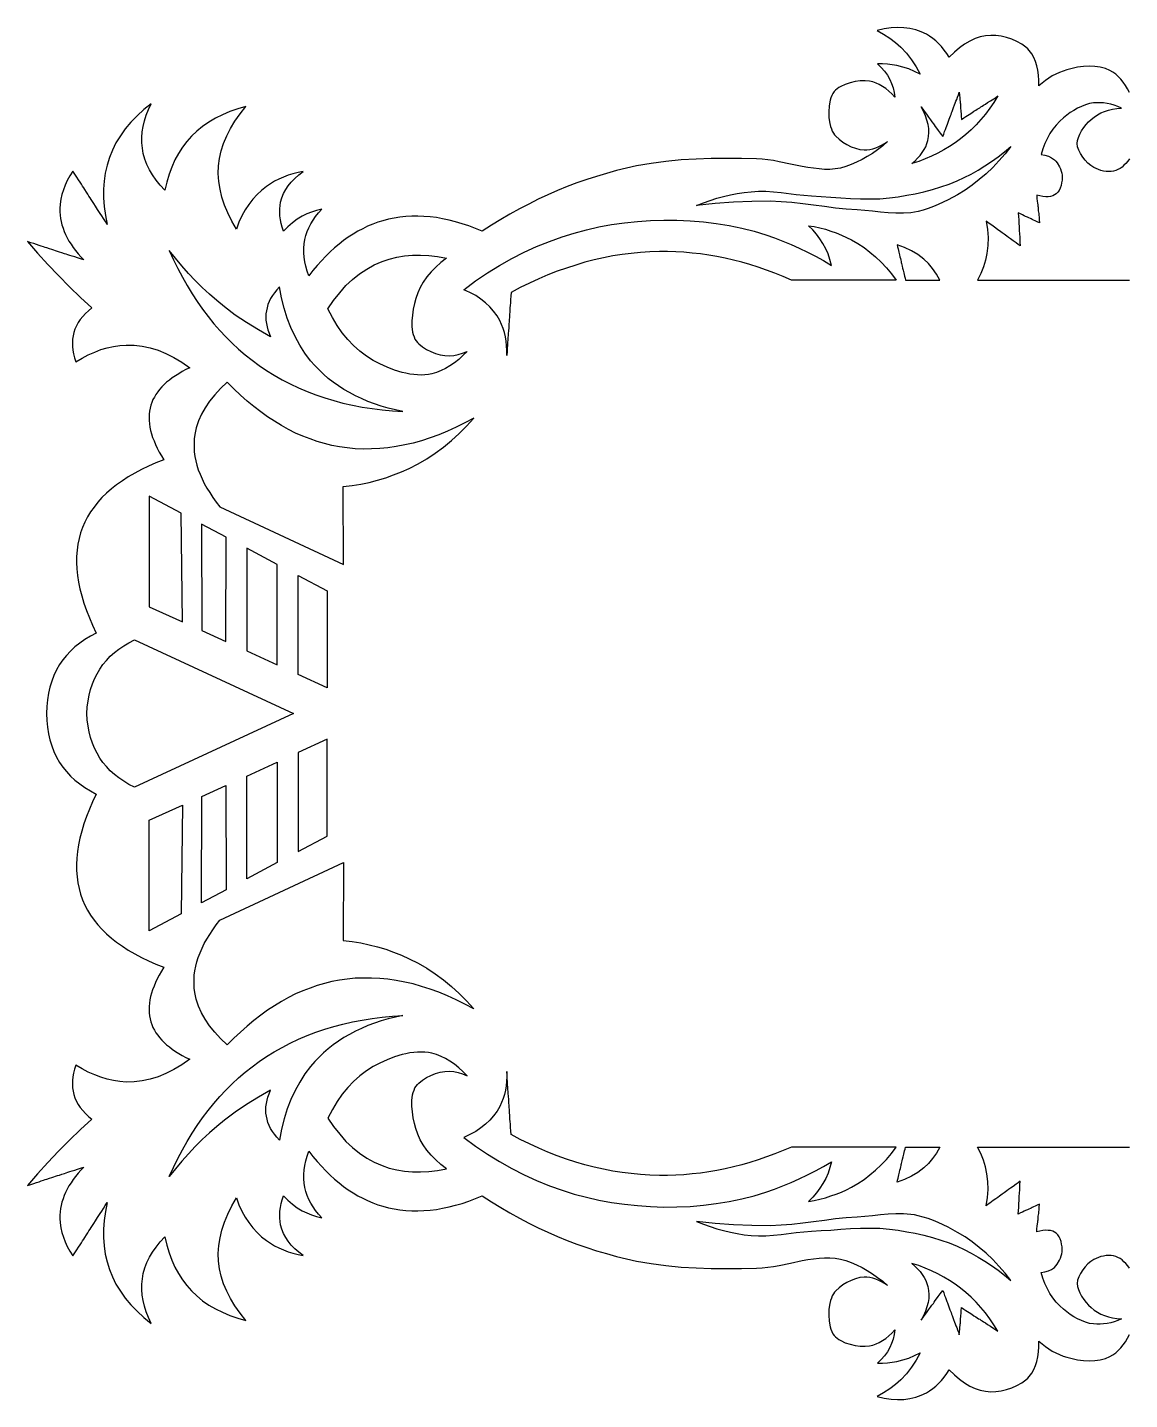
# Model space of a CAD drawing. Header units: millimetres. Extents: x 189 to 581, y 67 to 416.
# Drawn here: x 303.4 to 388.2, y 310.7 to 416.4 of the extents above; entities that cross this region are included whole.
import ezdxf

# ---------------------------------------------------------------- set-up
doc = ezdxf.new("R2010")
doc.units = ezdxf.units.MM
doc.layers.get('0').update_dxf_attribs({"linetype": 'CONTINUOUS', "true_color": 0xffffff})

msp = doc.modelspace()

# ---------------------------------------------------------------- linework, layer by layer
at = {"linetype": 'CONTINUOUS', "true_color": 0xffffff}
for points in [[(388.22, 411.38), (388.06, 411.66), (387.9, 411.92), (387.73, 412.17), (387.54, 412.39), (387.35, 412.59), (387.15, 412.77), (386.93, 412.93), (386.71, 413.06), (386.36, 413.22), (385.96, 413.33), (385.54, 413.38), (385.1, 413.39), (384.66, 413.37), (384.22, 413.31), (383.79, 413.22), (383.39, 413.12), (383.1, 413.02), (382.82, 412.91), (382.54, 412.78), (382.27, 412.64), (382, 412.47), (381.74, 412.29), (381.48, 412.09), (381.22, 411.88), (381.23, 412.3), (381.21, 412.7), (381.16, 413.08), (381.08, 413.43), (380.98, 413.76), (380.85, 414.06), (380.69, 414.34), (380.5, 414.6), (380.38, 414.73), (380.24, 414.86), (379.92, 415.09), (379.55, 415.29), (379.15, 415.47), (378.74, 415.6), (378.32, 415.7), (377.92, 415.76), (377.54, 415.77), (377.13, 415.74), (376.72, 415.65), (376.32, 415.52), (375.92, 415.33), (375.52, 415.1), (375.12, 414.81), (374.73, 414.47), (374.33, 414.08), (374.14, 414.37), (373.95, 414.64), (373.74, 414.9), (373.52, 415.13), (373.3, 415.34), (373.06, 415.53), (372.82, 415.7), (372.57, 415.86), (372.17, 416.05), (371.75, 416.2), (371.3, 416.31), (370.84, 416.36), (370.36, 416.38), (369.85, 416.35), (369.33, 416.27), (368.78, 416.15), (369.28, 415.87), (369.75, 415.56), (370.2, 415.22), (370.61, 414.85), (371.04, 414.39), (371.43, 413.89), (371.79, 413.35), (372.1, 412.77), (371.67, 412.99), (371.22, 413.18), (370.77, 413.33), (370.31, 413.45), (369.94, 413.51), (369.57, 413.55), (369.2, 413.57), (368.81, 413.57), (369.1, 413.3), (369.35, 413.01), (369.57, 412.7), (369.76, 412.38), (369.9, 412.06), (370.01, 411.73), (370.09, 411.38), (370.14, 411.02), (369.91, 411.26), (369.68, 411.48), (369.44, 411.67), (369.2, 411.84), (368.95, 411.98), (368.71, 412.09), (368.45, 412.18), (368.2, 412.24), (367.86, 412.28), (367.48, 412.27), (367.09, 412.21), (366.7, 412.12), (366.33, 411.99), (365.99, 411.84), (365.83, 411.75), (365.7, 411.65), (365.58, 411.55), (365.47, 411.44), (365.38, 411.3), (365.29, 411.14), (365.22, 410.97), (365.16, 410.77), (365.08, 410.34), (365.05, 409.88), (365.07, 409.41), (365.14, 408.97), (365.19, 408.76), (365.26, 408.57), (365.33, 408.39), (365.42, 408.24), (365.51, 408.12), (365.61, 408), (365.85, 407.77), (366.13, 407.55), (366.45, 407.36), (366.78, 407.19), (367.12, 407.07), (367.45, 406.98), (367.77, 406.95), (367.99, 406.96), (368.22, 406.99), (368.44, 407.04), (368.67, 407.11), (368.9, 407.2), (369.13, 407.31), (369.36, 407.45), (369.59, 407.6), (369.21, 407.27), (368.82, 406.96), (368.43, 406.68), (368.02, 406.43), (367.62, 406.2), (367.2, 405.99), (366.79, 405.82), (366.36, 405.66), (365.97, 405.55), (365.56, 405.48), (365.15, 405.45), (364.73, 405.45), (364.31, 405.48), (363.87, 405.53), (363.44, 405.6), (363, 405.68), (362.12, 405.86), (361.24, 406.04), (360.79, 406.12), (360.36, 406.19), (359.92, 406.24), (359.49, 406.26), (358.33, 406.28), (357.17, 406.29), (356, 406.28), (354.84, 406.24), (353.68, 406.17), (352.52, 406.06), (351.38, 405.91), (350.26, 405.71), (349.48, 405.54), (348.71, 405.35), (347.94, 405.14), (347.18, 404.91), (346.42, 404.67), (345.66, 404.4), (344.91, 404.12), (344.17, 403.81), (343.43, 403.49), (342.69, 403.15), (341.96, 402.78), (341.24, 402.4), (340.51, 402), (339.8, 401.58), (339.08, 401.14), (338.37, 400.68), (337.85, 400.9), (337.33, 401.09), (336.82, 401.26), (336.32, 401.41), (335.82, 401.54), (335.32, 401.64), (334.84, 401.73), (334.36, 401.79), (333.88, 401.83), (333.41, 401.85), (332.95, 401.84), (332.49, 401.82), (332.04, 401.77), (331.59, 401.7), (331.15, 401.61), (330.72, 401.49), (330.33, 401.37), (329.94, 401.22), (329.55, 401.06), (329.17, 400.88), (328.8, 400.68), (328.43, 400.46), (328.06, 400.22), (327.7, 399.97), (327.35, 399.69), (327, 399.4), (326.66, 399.09), (326.32, 398.76), (325.99, 398.41), (325.66, 398.04), (325.34, 397.65), (325.02, 397.24), (324.89, 397.61), (324.79, 397.98), (324.71, 398.33), (324.66, 398.69), (324.63, 399.03), (324.64, 399.38), (324.67, 399.71), (324.72, 400.05), (324.8, 400.35), (324.9, 400.66), (325.03, 400.95), (325.18, 401.25), (325.35, 401.53), (325.54, 401.82), (325.76, 402.1), (326.01, 402.37), (325.61, 402.28), (325.23, 402.16), (324.86, 402.01), (324.51, 401.84), (324.12, 401.6), (323.75, 401.33), (323.4, 401.03), (323.07, 400.69), (322.97, 400.99), (322.89, 401.28), (322.83, 401.57), (322.79, 401.86), (322.78, 402.13), (322.78, 402.41), (322.81, 402.67), (322.85, 402.93), (322.95, 403.26), (323.07, 403.58), (323.24, 403.89), (323.44, 404.19), (323.67, 404.47), (323.94, 404.75), (324.25, 405.02), (324.59, 405.28), (324.19, 405.2), (323.8, 405.1), (323.42, 404.99), (323.06, 404.85), (322.71, 404.7), (322.38, 404.53), (322.06, 404.34), (321.76, 404.13), (321.38, 403.83), (321.03, 403.5), (320.7, 403.14), (320.4, 402.74), (320.12, 402.32), (319.87, 401.86), (319.64, 401.37), (319.44, 400.85), (319.08, 401.47), (318.77, 402.09), (318.52, 402.7), (318.32, 403.31), (318.18, 403.92), (318.09, 404.52), (318.05, 405.12), (318.07, 405.71), (318.15, 406.29), (318.28, 406.88), (318.46, 407.45), (318.7, 408.03), (318.99, 408.6), (319.33, 409.16), (319.73, 409.72), (320.18, 410.28), (319.54, 410.1), (318.94, 409.9), (318.37, 409.66), (317.83, 409.39), (317.32, 409.09), (316.84, 408.76), (316.4, 408.4), (315.99, 408.01), (315.62, 407.59), (315.29, 407.15), (314.98, 406.67), (314.71, 406.17), (314.47, 405.63), (314.26, 405.07), (314.08, 404.47), (313.93, 403.85), (313.57, 404.23), (313.26, 404.62), (312.98, 405.02), (312.75, 405.42), (312.55, 405.83), (312.39, 406.24), (312.27, 406.66), (312.2, 407.08), (312.16, 407.49), (312.16, 407.91), (312.19, 408.33), (312.26, 408.75), (312.36, 409.18), (312.5, 409.62), (312.68, 410.06), (312.89, 410.5), (312.31, 410.05), (311.79, 409.57), (311.31, 409.08), (310.88, 408.57), (310.51, 408.04), (310.17, 407.49), (309.89, 406.93), (309.66, 406.35), (309.48, 405.76), (309.34, 405.16), (309.25, 404.54), (309.21, 403.91), (309.21, 403.26), (309.26, 402.59), (309.36, 401.9), (309.5, 401.2), (309.35, 401.44), (309.2, 401.66), (309.07, 401.87), (308.95, 402.05), (308.85, 402.21), (308.75, 402.36), (308.67, 402.49), (308.59, 402.61), (308.46, 402.81), (308.35, 402.98), (308.26, 403.12), (308.18, 403.25), (308.09, 403.38), (308, 403.53), (307.89, 403.69), (307.76, 403.9), (307.69, 404.02), (307.6, 404.15), (307.51, 404.3), (307.4, 404.46), (307.28, 404.64), (307.15, 404.84), (307.01, 405.07), (306.85, 405.31), (306.62, 404.95), (306.42, 404.58), (306.25, 404.22), (306.12, 403.86), (306, 403.5), (305.92, 403.14), (305.87, 402.78), (305.85, 402.43), (305.85, 402.17), (305.87, 401.92), (305.9, 401.67), (305.95, 401.42), (306.01, 401.17), (306.09, 400.92), (306.18, 400.67), (306.29, 400.42), (306.41, 400.17), (306.55, 399.93), (306.71, 399.68), (306.87, 399.44), (307.06, 399.19), (307.25, 398.95), (307.47, 398.71), (307.7, 398.47), (307.44, 398.55), (307.2, 398.63), (306.99, 398.7), (306.8, 398.76), (306.62, 398.82), (306.47, 398.87), (306.33, 398.91), (306.2, 398.95), (305.99, 399.03), (305.81, 399.08), (305.66, 399.13), (305.52, 399.18), (305.39, 399.22), (305.24, 399.27), (305.06, 399.33), (304.85, 399.4), (304.72, 399.44), (304.58, 399.49), (304.42, 399.54), (304.25, 399.59), (304.06, 399.66), (303.85, 399.73), (303.61, 399.8), (303.35, 399.89), (304.13, 399), (304.93, 398.12), (305.75, 397.26), (306.58, 396.41), (307.44, 395.58), (308.31, 394.77), (308.05, 394.56), (307.82, 394.35), (307.61, 394.12), (307.42, 393.89), (307.26, 393.65), (307.13, 393.4), (307.01, 393.15), (306.93, 392.89), (306.86, 392.63), (306.83, 392.36), (306.81, 392.09), (306.82, 391.81), (306.85, 391.52), (306.9, 391.23), (306.97, 390.93), (307.07, 390.62), (307.56, 390.91), (308.04, 391.16), (308.53, 391.38), (309.01, 391.56), (309.5, 391.7), (309.98, 391.81), (310.47, 391.88), (310.95, 391.91), (311.57, 391.9), (312.18, 391.83), (312.79, 391.7), (313.41, 391.51), (314.02, 391.27), (314.63, 390.96), (315.24, 390.59), (315.85, 390.17), (315.55, 390.02), (315.27, 389.87), (315, 389.71), (314.74, 389.55), (314.5, 389.39), (314.28, 389.22), (314.07, 389.05), (313.87, 388.87), (313.69, 388.69), (313.53, 388.5), (313.38, 388.31), (313.25, 388.11), (313.13, 387.91), (313.02, 387.71), (312.93, 387.5), (312.86, 387.29), (312.8, 387.06), (312.76, 386.83), (312.73, 386.59), (312.72, 386.35), (312.72, 386.11), (312.74, 385.85), (312.78, 385.6), (312.84, 385.34), (312.91, 385.07), (312.99, 384.8), (313.1, 384.53), (313.22, 384.25), (313.35, 383.96), (313.5, 383.67), (313.67, 383.38), (313.86, 383.08), (313.25, 382.84), (312.68, 382.58), (312.13, 382.32), (311.61, 382.04), (311.12, 381.76), (310.66, 381.46), (310.22, 381.15), (309.82, 380.83), (309.44, 380.5), (309.09, 380.16), (308.77, 379.81), (308.48, 379.44), (308.22, 379.07), (307.98, 378.68), (307.78, 378.28), (307.6, 377.87), (307.45, 377.45), (307.33, 377.01), (307.23, 376.57), (307.17, 376.11), (307.13, 375.64), (307.13, 375.16), (307.15, 374.67), (307.2, 374.17), (307.28, 373.65), (307.39, 373.13), (307.53, 372.59), (307.7, 372.04), (307.89, 371.48), (308.12, 370.91), (308.37, 370.33), (308.65, 369.73), (308.2, 369.49), (307.77, 369.23), (307.38, 368.95), (307.01, 368.66), (306.67, 368.34), (306.36, 368.01), (306.08, 367.66), (305.83, 367.3), (305.59, 366.89), (305.39, 366.47), (305.22, 366.03), (305.08, 365.57), (304.97, 365.09), (304.89, 364.59), (304.85, 364.07), (304.83, 363.53), (304.85, 363), (304.89, 362.48), (304.97, 361.98), (305.08, 361.5), (305.22, 361.04), (305.39, 360.6), (305.59, 360.17), (305.83, 359.77), (306.08, 359.4), (306.36, 359.06), (306.67, 358.72), (307.01, 358.41), (307.38, 358.11), (307.77, 357.84), (308.2, 357.58), (308.65, 357.33), (308.37, 356.74), (308.12, 356.16), (307.89, 355.59), (307.7, 355.03), (307.53, 354.48), (307.39, 353.94), (307.28, 353.42), (307.2, 352.9), (307.15, 352.4), (307.13, 351.91), (307.13, 351.43), (307.17, 350.96), (307.23, 350.5), (307.33, 350.05), (307.45, 349.62), (307.6, 349.19), (307.78, 348.78), (307.98, 348.39), (308.22, 348), (308.48, 347.62), (308.77, 347.26), (309.09, 346.91), (309.44, 346.57), (309.82, 346.23), (310.22, 345.91), (310.66, 345.61), (311.12, 345.31), (311.61, 345.02), (312.13, 344.75), (312.68, 344.48), (313.25, 344.23), (313.86, 343.99), (313.67, 343.69), (313.5, 343.39), (313.35, 343.1), (313.22, 342.82), (313.1, 342.54), (312.99, 342.26), (312.91, 341.99), (312.84, 341.73), (312.78, 341.47), (312.74, 341.21), (312.72, 340.96), (312.72, 340.72), (312.73, 340.47), (312.76, 340.24), (312.8, 340.01), (312.86, 339.78), (312.93, 339.57), (313.02, 339.36), (313.13, 339.15), (313.25, 338.95), (313.38, 338.76), (313.53, 338.57), (313.69, 338.38), (313.87, 338.2), (314.07, 338.02), (314.28, 337.85), (314.5, 337.68), (314.74, 337.51), (315, 337.35), (315.27, 337.2), (315.55, 337.05), (315.85, 336.9), (315.24, 336.47), (314.63, 336.11), (314.02, 335.8), (313.41, 335.55), (312.79, 335.36), (312.18, 335.23), (311.57, 335.16), (310.95, 335.15), (310.47, 335.19), (309.98, 335.26), (309.5, 335.37), (309.01, 335.51), (308.53, 335.69), (308.04, 335.9), (307.56, 336.16), (307.07, 336.45), (306.97, 336.14), (306.9, 335.84), (306.85, 335.55), (306.82, 335.26), (306.81, 334.98), (306.83, 334.71), (306.86, 334.44), (306.93, 334.18), (307.01, 333.92), (307.13, 333.66), (307.26, 333.42), (307.42, 333.18), (307.61, 332.95), (307.82, 332.72), (308.05, 332.5), (308.31, 332.29), (307.44, 331.48), (306.58, 330.66), (305.75, 329.81), (304.93, 328.95), (304.13, 328.07), (303.35, 327.18), (303.61, 327.26), (303.85, 327.34), (304.06, 327.41), (304.25, 327.47), (304.42, 327.53), (304.58, 327.58), (304.72, 327.63), (304.85, 327.67), (305.06, 327.74), (305.24, 327.8), (305.39, 327.84), (305.52, 327.89), (305.66, 327.94), (305.81, 327.98), (305.99, 328.04), (306.2, 328.11), (306.33, 328.15), (306.47, 328.2), (306.62, 328.25), (306.8, 328.31), (306.99, 328.37), (307.2, 328.44), (307.44, 328.52), (307.7, 328.6), (307.47, 328.36), (307.25, 328.12), (307.06, 327.87), (306.87, 327.63), (306.71, 327.38), (306.55, 327.14), (306.41, 326.89), (306.29, 326.65), (306.18, 326.4), (306.09, 326.15), (306.01, 325.9), (305.95, 325.65), (305.9, 325.4), (305.87, 325.15), (305.85, 324.89), (305.85, 324.64), (305.87, 324.29), (305.92, 323.93), (306, 323.57), (306.12, 323.21), (306.25, 322.85), (306.42, 322.49), (306.62, 322.12), (306.85, 321.76), (307.01, 322), (307.15, 322.22), (307.28, 322.43), (307.4, 322.61), (307.51, 322.77), (307.6, 322.92), (307.69, 323.05), (307.76, 323.17), (307.89, 323.37), (308, 323.54), (308.09, 323.68), (308.18, 323.81), (308.26, 323.94), (308.35, 324.09), (308.46, 324.25), (308.59, 324.46), (308.67, 324.58), (308.75, 324.71), (308.85, 324.86), (308.95, 325.02), (309.07, 325.2), (309.2, 325.4), (309.34, 325.63), (309.5, 325.87), (309.36, 325.17), (309.26, 324.48), (309.21, 323.81), (309.21, 323.16), (309.25, 322.52), (309.34, 321.9), (309.48, 321.3), (309.66, 320.72), (309.89, 320.14), (310.17, 319.57), (310.51, 319.03), (310.88, 318.5), (311.31, 317.99), (311.79, 317.5), (312.31, 317.02), (312.89, 316.56), (312.68, 317.01), (312.5, 317.45), (312.36, 317.89), (312.26, 318.32), (312.19, 318.74), (312.16, 319.16), (312.16, 319.58), (312.2, 319.99), (312.27, 320.41), (312.39, 320.83), (312.55, 321.24), (312.75, 321.65), (312.98, 322.05), (313.26, 322.44), (313.57, 322.83), (313.93, 323.22), (314.08, 322.59), (314.26, 322), (314.47, 321.43), (314.71, 320.9), (314.98, 320.39), (315.29, 319.92), (315.62, 319.48), (315.99, 319.06), (316.4, 318.67), (316.84, 318.3), (317.32, 317.97), (317.83, 317.67), (318.37, 317.41), (318.94, 317.17), (319.54, 316.96), (320.18, 316.79), (319.73, 317.35), (319.33, 317.91), (318.99, 318.47), (318.7, 319.04), (318.46, 319.61), (318.28, 320.19), (318.15, 320.77), (318.07, 321.36), (318.05, 321.95), (318.09, 322.55), (318.18, 323.15), (318.32, 323.75), (318.52, 324.36), (318.77, 324.98), (319.08, 325.6), (319.44, 326.22), (319.64, 325.7), (319.87, 325.21), (320.12, 324.75), (320.4, 324.33), (320.7, 323.93), (321.03, 323.57), (321.38, 323.23), (321.76, 322.93), (322.06, 322.73), (322.38, 322.54), (322.71, 322.37), (323.06, 322.21), (323.42, 322.08), (323.8, 321.96), (324.19, 321.87), (324.59, 321.79), (324.25, 322.05), (323.94, 322.31), (323.67, 322.59), (323.44, 322.88), (323.24, 323.18), (323.07, 323.49), (322.95, 323.81), (322.85, 324.14), (322.81, 324.4), (322.78, 324.66), (322.78, 324.93), (322.79, 325.21), (322.83, 325.49), (322.89, 325.78), (322.97, 326.08), (323.07, 326.38), (323.4, 326.04), (323.75, 325.73), (324.12, 325.46), (324.51, 325.23), (324.86, 325.06), (325.23, 324.91), (325.61, 324.79), (326.01, 324.7), (325.76, 324.97), (325.54, 325.25), (325.35, 325.53), (325.18, 325.82), (325.03, 326.11), (324.9, 326.41), (324.8, 326.71), (324.72, 327.02), (324.67, 327.35), (324.64, 327.69), (324.63, 328.03), (324.66, 328.38), (324.71, 328.73), (324.79, 329.09), (324.89, 329.45), (325.02, 329.82), (325.34, 329.42), (325.66, 329.03), (325.99, 328.66), (326.32, 328.31), (326.66, 327.98), (327, 327.67), (327.35, 327.38), (327.7, 327.1), (328.06, 326.84), (328.43, 326.61), (328.8, 326.39), (329.17, 326.19), (329.55, 326.01), (329.94, 325.85), (330.33, 325.7), (330.72, 325.58), (331.15, 325.46), (331.59, 325.37), (332.04, 325.3), (332.49, 325.25), (332.95, 325.23), (333.41, 325.22), (333.88, 325.24), (334.36, 325.28), (334.84, 325.34), (335.32, 325.42), (335.82, 325.53), (336.32, 325.66), (336.82, 325.8), (337.33, 325.98), (337.85, 326.17), (338.37, 326.38), (339.08, 325.92), (339.8, 325.49), (340.51, 325.06), (341.24, 324.66), (341.96, 324.28), (342.69, 323.92), (343.43, 323.58), (344.17, 323.25), (344.91, 322.95), (345.66, 322.66), (346.42, 322.4), (347.18, 322.15), (347.94, 321.93), (348.71, 321.72), (349.48, 321.53), (350.26, 321.36), (351.38, 321.16), (352.52, 321.01), (353.68, 320.9), (354.84, 320.83), (356, 320.79), (357.17, 320.78), (358.33, 320.78), (359.49, 320.81), (359.92, 320.83), (360.36, 320.88), (360.79, 320.94), (361.24, 321.02), (362.12, 321.2), (363, 321.39), (363.44, 321.47), (363.87, 321.54), (364.31, 321.59), (364.73, 321.61), (365.15, 321.61), (365.56, 321.58), (365.97, 321.51), (366.36, 321.41), (366.79, 321.25), (367.2, 321.07), (367.62, 320.87), (368.02, 320.64), (368.43, 320.38), (368.82, 320.1), (369.21, 319.8), (369.59, 319.47), (369.36, 319.62), (369.13, 319.75), (368.9, 319.87), (368.67, 319.96), (368.44, 320.03), (368.22, 320.08), (367.99, 320.11), (367.77, 320.11), (367.45, 320.08), (367.12, 320), (366.78, 319.87), (366.45, 319.71), (366.13, 319.52), (365.85, 319.3), (365.61, 319.07), (365.51, 318.95), (365.42, 318.83), (365.33, 318.68), (365.26, 318.5), (365.19, 318.31), (365.14, 318.1), (365.07, 317.66), (365.05, 317.19), (365.08, 316.73), (365.16, 316.3), (365.22, 316.1), (365.29, 315.92), (365.38, 315.76), (365.47, 315.63), (365.58, 315.52), (365.7, 315.42), (365.83, 315.32), (365.99, 315.23), (366.33, 315.07), (366.7, 314.95), (367.09, 314.85), (367.48, 314.8), (367.86, 314.79), (368.2, 314.82), (368.45, 314.89), (368.71, 314.97), (368.95, 315.09), (369.2, 315.23), (369.44, 315.39), (369.68, 315.59), (369.91, 315.8), (370.14, 316.05), (370.14, 316.05), (370.14, 316.05)], [(372.16, 410.27), (372.35, 410), (372.51, 409.79), (372.64, 409.62), (372.74, 409.47), (372.82, 409.36), (372.89, 409.27), (373, 409.12), (373.11, 408.96), (373.18, 408.87), (373.26, 408.76), (373.36, 408.62), (373.49, 408.44), (373.64, 408.23), (373.83, 407.97), (373.91, 408.17), (373.98, 408.36), (374.04, 408.52), (374.1, 408.68), (374.15, 408.81), (374.2, 408.94), (374.27, 409.15), (374.34, 409.31), (374.39, 409.45), (374.43, 409.57), (374.47, 409.68), (374.51, 409.79), (374.56, 409.91), (374.61, 410.05), (374.67, 410.22), (374.75, 410.43), (374.8, 410.55), (374.85, 410.69), (374.91, 410.84), (374.97, 411.01), (375.04, 411.19), (375.11, 411.4), (375.13, 411.16), (375.15, 410.96), (375.16, 410.8), (375.17, 410.68), (375.18, 410.57), (375.19, 410.49), (375.2, 410.35), (375.21, 410.21), (375.21, 410.12), (375.22, 410.02), (375.23, 409.89), (375.25, 409.74), (375.26, 409.54), (375.28, 409.3), (375.45, 409.41), (375.6, 409.51), (375.86, 409.67), (376.07, 409.81), (376.24, 409.92), (376.38, 410.01), (376.49, 410.08), (376.59, 410.14), (376.68, 410.2), (376.77, 410.26), (376.87, 410.32), (376.98, 410.39), (377.12, 410.48), (377.29, 410.59), (377.5, 410.73), (377.76, 410.89), (377.91, 410.99), (378.08, 411.1), (377.78, 410.61), (377.46, 410.15), (377.13, 409.7), (376.77, 409.28), (376.41, 408.88), (376.02, 408.5), (375.62, 408.14), (375.21, 407.8), (374.79, 407.49), (374.36, 407.21), (373.91, 406.94), (373.45, 406.69), (372.98, 406.46), (372.49, 406.25), (371.98, 406.06), (371.46, 405.89), (371.69, 406.09), (371.9, 406.31), (372.09, 406.52), (372.26, 406.74), (372.4, 406.97), (372.52, 407.19), (372.61, 407.43), (372.68, 407.67), (372.74, 407.97), (372.76, 408.28), (372.75, 408.59), (372.7, 408.91), (372.62, 409.24), (372.5, 409.57), (372.35, 409.92), (372.16, 410.27), (372.16, 410.27), (372.16, 410.27)], [(387.6, 410.17), (387.32, 410.29), (387.04, 410.39), (386.77, 410.46), (386.49, 410.52), (386.22, 410.56), (385.96, 410.58), (385.69, 410.58), (385.43, 410.56), (385.13, 410.51), (384.82, 410.42), (384.51, 410.3), (384.21, 410.16), (383.92, 409.99), (383.64, 409.82), (383.38, 409.63), (383.13, 409.43), (382.84, 409.16), (382.57, 408.86), (382.32, 408.55), (382.09, 408.2), (381.89, 407.84), (381.7, 407.45), (381.54, 407.03), (381.4, 406.59), (381.7, 406.54), (381.97, 406.46), (382.21, 406.34), (382.43, 406.19), (382.54, 406.08), (382.65, 405.95), (382.83, 405.65), (382.9, 405.48), (382.96, 405.32), (383, 405.15), (383.03, 404.99), (383.03, 404.81), (383.02, 404.61), (382.99, 404.41), (382.94, 404.2), (382.88, 404.01), (382.79, 403.83), (382.69, 403.68), (382.58, 403.57), (382.45, 403.48), (382.3, 403.41), (382.14, 403.37), (381.96, 403.34), (381.76, 403.34), (381.55, 403.36), (381.32, 403.4), (381.07, 403.46), (381.09, 403.21), (381.11, 403.01), (381.13, 402.85), (381.15, 402.72), (381.16, 402.62), (381.17, 402.53), (381.18, 402.39), (381.19, 402.25), (381.2, 402.16), (381.22, 402.05), (381.23, 401.92), (381.25, 401.76), (381.27, 401.56), (381.29, 401.32), (381.1, 401.41), (380.95, 401.48), (380.83, 401.54), (380.73, 401.59), (380.64, 401.63), (380.58, 401.66), (380.47, 401.71), (380.36, 401.76), (380.29, 401.79), (380.21, 401.83), (380.11, 401.88), (379.98, 401.94), (379.83, 402.01), (379.64, 402.1), (379.66, 401.81), (379.68, 401.57), (379.69, 401.38), (379.7, 401.23), (379.71, 401.1), (379.71, 401), (379.72, 400.83), (379.73, 400.66), (379.74, 400.56), (379.75, 400.43), (379.76, 400.28), (379.77, 400.09), (379.78, 399.85), (379.8, 399.56), (379.64, 399.67), (379.5, 399.78), (379.26, 399.95), (379.06, 400.1), (378.9, 400.21), (378.77, 400.31), (378.66, 400.38), (378.57, 400.45), (378.49, 400.51), (378.4, 400.57), (378.31, 400.63), (378.21, 400.71), (378.08, 400.8), (377.92, 400.92), (377.72, 401.06), (377.47, 401.24), (377.33, 401.34), (377.17, 401.45), (377.28, 400.82), (377.33, 400.2), (377.31, 399.59), (377.24, 398.98), (377.13, 398.46), (376.97, 397.94), (376.76, 397.43), (376.51, 396.92), (388.22, 396.92)], [(388.22, 406.26), (388.08, 406.07), (387.94, 405.9), (387.79, 405.76), (387.64, 405.63), (387.49, 405.52), (387.32, 405.43), (387.16, 405.36), (386.99, 405.31), (386.81, 405.28), (386.62, 405.28), (386.42, 405.29), (386.21, 405.32), (386.01, 405.37), (385.82, 405.43), (385.64, 405.51), (385.47, 405.59), (385.24, 405.74), (385.01, 405.93), (384.8, 406.15), (384.61, 406.4), (384.44, 406.66), (384.31, 406.92), (384.22, 407.18), (384.19, 407.43), (384.21, 407.66), (384.28, 407.91), (384.39, 408.17), (384.53, 408.42), (384.7, 408.67), (384.88, 408.9), (385.07, 409.11), (385.26, 409.3), (385.49, 409.48), (385.74, 409.65), (386, 409.79), (386.29, 409.91), (386.59, 410.01), (386.91, 410.08), (387.24, 410.14), (387.6, 410.17), (387.6, 410.17), (387.6, 410.17)], [(379.08, 407.21), (378.63, 406.64), (378.16, 406.1), (377.68, 405.59), (377.17, 405.11), (376.65, 404.66), (376.11, 404.24), (375.55, 403.85), (374.96, 403.49), (374.24, 403.1), (373.49, 402.74), (373.11, 402.58), (372.72, 402.44), (372.33, 402.31), (371.94, 402.21), (371.66, 402.15), (371.38, 402.11), (370.8, 402.07), (370.21, 402.07), (369.62, 402.1), (369.03, 402.16), (368.43, 402.22), (367.83, 402.28), (367.24, 402.32), (366.4, 402.38), (365.57, 402.47), (364.73, 402.58), (363.89, 402.69), (363.05, 402.79), (362.22, 402.89), (361.38, 402.95), (360.54, 402.99), (359.13, 402.98), (357.71, 402.93), (356.3, 402.82), (354.88, 402.67), (355.4, 402.87), (355.92, 403.06), (356.44, 403.22), (356.96, 403.37), (357.49, 403.49), (358.01, 403.59), (358.54, 403.67), (359.07, 403.73), (359.65, 403.77), (360.22, 403.76), (360.8, 403.72), (361.39, 403.66), (362.55, 403.52), (363.14, 403.46), (363.72, 403.41), (364.47, 403.37), (365.22, 403.31), (365.98, 403.26), (366.73, 403.21), (367.49, 403.18), (368.24, 403.17), (368.99, 403.19), (369.73, 403.25), (370.39, 403.34), (371.06, 403.45), (371.72, 403.57), (372.39, 403.72), (373.04, 403.89), (373.69, 404.09), (374.32, 404.31), (374.94, 404.56), (375.49, 404.82), (376.03, 405.09), (376.56, 405.39), (377.08, 405.71), (377.59, 406.05), (378.1, 406.42), (378.59, 406.8), (379.08, 407.21), (379.08, 407.21), (379.08, 407.21)], [(340.26, 391.12), (340.26, 391.5), (340.25, 391.86), (340.21, 392.21), (340.16, 392.56), (340.08, 392.88), (339.98, 393.2), (339.86, 393.51), (339.72, 393.8), (339.51, 394.17), (339.25, 394.52), (338.96, 394.85), (338.63, 395.16), (338.27, 395.45), (337.87, 395.72), (337.43, 395.96), (336.95, 396.18), (337.86, 396.85), (338.78, 397.47), (339.71, 398.05), (340.65, 398.58), (341.6, 399.06), (342.56, 399.51), (343.54, 399.9), (344.52, 400.26), (345.44, 400.54), (346.39, 400.79), (347.35, 401.01), (348.33, 401.19), (349.32, 401.33), (350.33, 401.44), (351.34, 401.51), (352.36, 401.54), (353.37, 401.54), (354.39, 401.49), (355.4, 401.41), (356.39, 401.29), (357.38, 401.13), (358.35, 400.93), (359.3, 400.68), (360.22, 400.4), (360.87, 400.18), (361.51, 399.93), (362.15, 399.67), (362.78, 399.38), (363.41, 399.08), (364.03, 398.76), (364.65, 398.42), (365.26, 398.05), (365.14, 398.5), (365, 398.93), (364.82, 399.33), (364.61, 399.73), (364.38, 400.1), (364.11, 400.45), (363.82, 400.79), (363.49, 401.11), (363.94, 401.04), (364.38, 400.94), (364.8, 400.83), (365.22, 400.7), (365.63, 400.55), (366.03, 400.39), (366.42, 400.21), (366.8, 400.02), (367.29, 399.73), (367.77, 399.42), (368.22, 399.08), (368.66, 398.71), (369.08, 398.3), (369.49, 397.87), (369.88, 397.41), (370.25, 396.92), (362.18, 396.92), (361.54, 397.2), (360.9, 397.45), (360.26, 397.69), (359.62, 397.91), (358.99, 398.11), (358.35, 398.29), (357.71, 398.45), (357.08, 398.6), (356.44, 398.73), (355.81, 398.84), (355.17, 398.93), (354.54, 399), (353.9, 399.06), (353.27, 399.09), (352.64, 399.11), (352.01, 399.11), (351.29, 399.09), (350.57, 399.05), (349.85, 398.98), (349.14, 398.89), (348.42, 398.78), (347.71, 398.64), (346.99, 398.48), (346.28, 398.29), (345.57, 398.08), (344.85, 397.85), (344.14, 397.6), (343.43, 397.32), (342.72, 397.02), (342.01, 396.69), (341.3, 396.34), (340.6, 395.97), (340.58, 395.68), (340.56, 395.42), (340.54, 395.18), (340.53, 394.97), (340.51, 394.77), (340.5, 394.6), (340.49, 394.44), (340.48, 394.3), (340.46, 394.06), (340.45, 393.87), (340.44, 393.7), (340.43, 393.55), (340.42, 393.39), (340.41, 393.22), (340.39, 393.03), (340.37, 392.79), (340.36, 392.65), (340.35, 392.49), (340.34, 392.32), (340.33, 392.12), (340.31, 391.91), (340.3, 391.67), (340.28, 391.41), (340.26, 391.12), (340.26, 391.12), (340.26, 391.12)], [(370.32, 399.63), (370.36, 399.47), (370.39, 399.32), (370.45, 399.07), (370.5, 398.86), (370.54, 398.7), (370.57, 398.57), (370.6, 398.46), (370.62, 398.36), (370.64, 398.28), (370.66, 398.19), (370.68, 398.1), (370.71, 397.99), (370.74, 397.85), (370.78, 397.69), (370.83, 397.48), (370.89, 397.23), (370.93, 397.08), (370.96, 396.92), (373.61, 396.92), (373.35, 397.38), (373.05, 397.81), (372.73, 398.19), (372.37, 398.54), (371.92, 398.89), (371.43, 399.18), (370.89, 399.43), (370.32, 399.63), (370.32, 399.63), (370.32, 399.63)], [(322.76, 396.39), (322.56, 396.17), (322.38, 395.95), (322.22, 395.73), (322.08, 395.5), (321.97, 395.26), (321.87, 395.03), (321.8, 394.79), (321.75, 394.54), (321.72, 394.31), (321.71, 394.07), (321.72, 393.82), (321.75, 393.58), (321.8, 393.33), (321.87, 393.08), (321.96, 392.82), (322.07, 392.56), (321.14, 393.08), (320.23, 393.64), (319.36, 394.23), (318.52, 394.87), (317.93, 395.34), (317.36, 395.84), (316.81, 396.35), (316.27, 396.88), (315.75, 397.43), (315.24, 398.01), (314.75, 398.6), (314.27, 399.2), (314.6, 398.49), (314.94, 397.8), (315.29, 397.14), (315.66, 396.49), (316.04, 395.86), (316.43, 395.26), (316.84, 394.67), (317.27, 394.11), (317.71, 393.56), (318.16, 393.04), (318.63, 392.54), (319.12, 392.06), (319.61, 391.6), (320.13, 391.16), (320.65, 390.74), (321.2, 390.34), (321.77, 389.95), (322.36, 389.59), (322.97, 389.24), (323.59, 388.92), (324.23, 388.62), (324.88, 388.34), (325.55, 388.09), (326.24, 387.85), (326.94, 387.64), (327.65, 387.45), (328.38, 387.29), (329.13, 387.14), (329.89, 387.02), (330.67, 386.92), (331.46, 386.84), (332.27, 386.79), (331.7, 386.92), (331.14, 387.06), (330.6, 387.22), (330.07, 387.39), (329.57, 387.58), (329.08, 387.79), (328.61, 388.01), (328.16, 388.25), (327.72, 388.5), (327.3, 388.77), (326.9, 389.05), (326.52, 389.35), (326.15, 389.67), (325.81, 390), (325.48, 390.35), (325.16, 390.71), (324.72, 391.29), (324.32, 391.91), (323.96, 392.57), (323.64, 393.26), (323.36, 393.99), (323.12, 394.75), (322.92, 395.55), (322.76, 396.39), (322.76, 396.39), (322.76, 396.39)], [(337.2, 391.43), (336.88, 391.11), (336.56, 390.81), (336.23, 390.55), (335.89, 390.32), (335.55, 390.12), (335.21, 389.95), (334.86, 389.81), (334.5, 389.7), (334.24, 389.65), (333.96, 389.62), (333.68, 389.6), (333.39, 389.61), (333.1, 389.64), (332.8, 389.68), (332.5, 389.74), (332.2, 389.81), (331.61, 389.99), (331.04, 390.21), (330.49, 390.46), (329.98, 390.73), (329.45, 391.06), (328.94, 391.44), (328.47, 391.87), (328.02, 392.34), (327.59, 392.86), (327.2, 393.43), (326.83, 394.04), (326.49, 394.7), (326.93, 395.35), (327.4, 395.95), (327.88, 396.49), (328.39, 396.97), (328.93, 397.4), (329.48, 397.77), (330.06, 398.09), (330.66, 398.36), (331.21, 398.54), (331.79, 398.69), (332.38, 398.79), (333, 398.84), (333.63, 398.85), (334.27, 398.82), (334.94, 398.74), (335.62, 398.61), (335.18, 398.27), (334.79, 397.92), (334.43, 397.55), (334.11, 397.17), (333.83, 396.77), (333.6, 396.36), (333.41, 395.94), (333.25, 395.5), (333.15, 395.11), (333.06, 394.68), (332.99, 394.23), (332.96, 393.78), (332.96, 393.34), (333.01, 392.92), (333.06, 392.73), (333.12, 392.55), (333.19, 392.38), (333.29, 392.23), (333.38, 392.11), (333.49, 392), (333.76, 391.78), (334.07, 391.58), (334.41, 391.41), (334.77, 391.26), (335.14, 391.16), (335.5, 391.1), (335.85, 391.08), (336.18, 391.11), (336.52, 391.18), (336.85, 391.29), (337.2, 391.43), (337.2, 391.43), (337.2, 391.43)], [(337.73, 386.29), (337.04, 385.93), (336.37, 385.59), (335.69, 385.29), (335.02, 385.01), (334.36, 384.77), (333.7, 384.55), (333.05, 384.37), (332.4, 384.22), (331.75, 384.09), (331.11, 384), (330.48, 383.94), (329.85, 383.91), (329.22, 383.9), (328.6, 383.93), (327.98, 383.99), (327.37, 384.08), (326.8, 384.19), (326.23, 384.32), (325.67, 384.49), (325.11, 384.68), (324.56, 384.9), (324, 385.14), (323.46, 385.41), (322.92, 385.71), (322.38, 386.04), (321.84, 386.39), (321.32, 386.77), (320.79, 387.17), (320.27, 387.6), (319.75, 388.06), (319.24, 388.55), (318.73, 389.06), (318.22, 388.58), (317.77, 388.09), (317.37, 387.59), (317.03, 387.09), (316.75, 386.58), (316.52, 386.07), (316.35, 385.55), (316.24, 385.02), (316.2, 384.69), (316.18, 384.36), (316.18, 384.02), (316.2, 383.68), (316.25, 383.34), (316.31, 383), (316.4, 382.66), (316.51, 382.31), (316.64, 381.96), (316.8, 381.61), (316.97, 381.26), (317.17, 380.9), (317.39, 380.55), (317.63, 380.18), (317.89, 379.82), (318.17, 379.46), (327.69, 375.01), (327.67, 381.01), (328.35, 381.1), (329.02, 381.21), (329.67, 381.34), (330.31, 381.5), (330.94, 381.69), (331.55, 381.91), (332.15, 382.15), (332.74, 382.41), (333.43, 382.77), (334.1, 383.16), (334.75, 383.59), (335.38, 384.05), (336, 384.56), (336.59, 385.1), (337.17, 385.68), (337.73, 386.29), (337.73, 386.29), (337.73, 386.29)], [(315.2, 378.96), (312.73, 380.28), (312.73, 371.76), (315.29, 370.6), (315.2, 378.96), (315.2, 378.96), (315.2, 378.96)], [(316.79, 369.92), (318.64, 369.08), (318.65, 377.11), (316.76, 378.13), (316.79, 369.92), (316.79, 369.92), (316.79, 369.92)], [(322.59, 367.28), (322.59, 375.01), (320.25, 376.26), (320.25, 368.35), (322.59, 367.28), (322.59, 367.28), (322.59, 367.28)], [(326.43, 365.5), (324.2, 366.54), (324.19, 374.17), (326.44, 372.98), (326.43, 365.5), (326.43, 365.5), (326.43, 365.5)], [(307.93, 363.53), (307.96, 364.02), (308.02, 364.5), (308.1, 364.95), (308.21, 365.39), (308.35, 365.81), (308.52, 366.21), (308.71, 366.6), (308.93, 366.96), (309.17, 367.3), (309.44, 367.63), (309.73, 367.94), (310.05, 368.23), (310.4, 368.5), (310.77, 368.75), (311.16, 368.99), (311.59, 369.22), (323.84, 363.53), (311.59, 357.85), (311.16, 358.07), (310.77, 358.31), (310.4, 358.57), (310.05, 358.84), (309.73, 359.13), (309.44, 359.44), (309.17, 359.76), (308.93, 360.1), (308.71, 360.47), (308.52, 360.86), (308.35, 361.26), (308.21, 361.68), (308.1, 362.11), (308.02, 362.57), (307.96, 363.04), (307.93, 363.53), (307.93, 363.53), (307.93, 363.53)], [(326.43, 361.56), (324.2, 360.53), (324.19, 352.9), (326.44, 354.09), (326.43, 361.56), (326.43, 361.56), (326.43, 361.56)], [(322.59, 359.78), (322.59, 352.05), (320.25, 350.81), (320.25, 358.72), (322.59, 359.78), (322.59, 359.78), (322.59, 359.78)], [(316.79, 357.15), (318.64, 357.99), (318.65, 349.95), (316.76, 348.94), (316.79, 357.15), (316.79, 357.15), (316.79, 357.15)], [(315.2, 348.11), (312.73, 346.79), (312.73, 355.31), (315.29, 356.47), (315.2, 348.11), (315.2, 348.11), (315.2, 348.11)], [(337.73, 340.78), (337.04, 341.14), (336.37, 341.48), (335.69, 341.78), (335.02, 342.06), (334.36, 342.3), (333.7, 342.51), (333.05, 342.7), (332.4, 342.85), (331.75, 342.97), (331.11, 343.07), (330.48, 343.13), (329.85, 343.16), (329.22, 343.16), (328.6, 343.14), (327.98, 343.08), (327.37, 342.99), (326.8, 342.88), (326.23, 342.74), (325.67, 342.58), (325.11, 342.39), (324.56, 342.17), (324, 341.93), (323.46, 341.65), (322.92, 341.36), (322.38, 341.03), (321.84, 340.68), (321.32, 340.3), (320.79, 339.9), (320.27, 339.46), (319.75, 339), (319.24, 338.52), (318.73, 338.01), (318.22, 338.49), (317.77, 338.98), (317.37, 339.48), (317.03, 339.98), (316.75, 340.49), (316.52, 341), (316.35, 341.52), (316.24, 342.05), (316.2, 342.38), (316.18, 342.71), (316.18, 343.05), (316.2, 343.38), (316.25, 343.72), (316.31, 344.06), (316.4, 344.41), (316.51, 344.75), (316.64, 345.1), (316.8, 345.45), (316.97, 345.81), (317.17, 346.16), (317.39, 346.52), (317.63, 346.88), (317.89, 347.25), (318.17, 347.61), (327.69, 352.05), (327.67, 346.05), (328.35, 345.97), (329.02, 345.86), (329.67, 345.72), (330.31, 345.56), (330.94, 345.37), (331.55, 345.16), (332.15, 344.92), (332.74, 344.65), (333.43, 344.3), (334.1, 343.91), (334.75, 343.48), (335.38, 343.01), (336, 342.51), (336.59, 341.97), (337.17, 341.39), (337.73, 340.78), (337.73, 340.78), (337.73, 340.78)], [(322.76, 330.68), (322.56, 330.9), (322.38, 331.12), (322.22, 331.34), (322.08, 331.57), (321.97, 331.8), (321.87, 332.04), (321.8, 332.28), (321.75, 332.52), (321.72, 332.76), (321.71, 333), (321.72, 333.24), (321.75, 333.49), (321.8, 333.74), (321.87, 333.99), (321.96, 334.25), (322.07, 334.51), (321.14, 333.99), (320.23, 333.43), (319.36, 332.83), (318.52, 332.2), (317.93, 331.73), (317.36, 331.23), (316.81, 330.72), (316.27, 330.18), (315.75, 329.63), (315.24, 329.06), (314.75, 328.47), (314.27, 327.86), (314.6, 328.57), (314.94, 329.26), (315.29, 329.93), (315.66, 330.58), (316.04, 331.21), (316.43, 331.81), (316.84, 332.4), (317.27, 332.96), (317.71, 333.5), (318.16, 334.03), (318.63, 334.53), (319.12, 335.01), (319.61, 335.47), (320.13, 335.91), (320.65, 336.33), (321.2, 336.72), (321.77, 337.11), (322.36, 337.48), (322.97, 337.82), (323.59, 338.15), (324.23, 338.45), (324.88, 338.72), (325.55, 338.98), (326.24, 339.21), (326.94, 339.42), (327.65, 339.61), (328.38, 339.78), (329.13, 339.92), (329.89, 340.05), (330.67, 340.14), (331.46, 340.22), (332.27, 340.28), (331.7, 340.15), (331.14, 340.01), (330.6, 339.85), (330.07, 339.68), (329.57, 339.49), (329.08, 339.28), (328.61, 339.06), (328.16, 338.82), (327.72, 338.57), (327.3, 338.3), (326.9, 338.01), (326.52, 337.71), (326.15, 337.4), (325.81, 337.07), (325.48, 336.72), (325.16, 336.35), (324.72, 335.77), (324.32, 335.15), (323.96, 334.5), (323.64, 333.81), (323.36, 333.08), (323.12, 332.32), (322.92, 331.52), (322.76, 330.68), (322.76, 330.68), (322.76, 330.68)], [(337.2, 335.63), (336.88, 335.96), (336.56, 336.25), (336.23, 336.52), (335.89, 336.75), (335.55, 336.95), (335.21, 337.12), (334.86, 337.26), (334.5, 337.36), (334.24, 337.42), (333.96, 337.45), (333.68, 337.46), (333.39, 337.46), (333.1, 337.43), (332.8, 337.39), (332.5, 337.33), (332.2, 337.26), (331.61, 337.08), (331.04, 336.85), (330.49, 336.61), (329.98, 336.34), (329.45, 336.01), (328.94, 335.63), (328.47, 335.2), (328.02, 334.73), (327.59, 334.21), (327.2, 333.64), (326.83, 333.03), (326.49, 332.37), (326.93, 331.72), (327.4, 331.12), (327.88, 330.58), (328.39, 330.1), (328.93, 329.67), (329.48, 329.29), (330.06, 328.97), (330.66, 328.71), (331.21, 328.52), (331.79, 328.38), (332.38, 328.28), (333, 328.23), (333.63, 328.22), (334.27, 328.25), (334.94, 328.33), (335.62, 328.46), (335.18, 328.8), (334.79, 329.15), (334.43, 329.52), (334.11, 329.9), (333.83, 330.3), (333.6, 330.7), (333.41, 331.13), (333.25, 331.56), (333.15, 331.96), (333.06, 332.39), (332.99, 332.84), (332.96, 333.29), (332.96, 333.73), (333.01, 334.15), (333.06, 334.34), (333.12, 334.52), (333.19, 334.69), (333.29, 334.83), (333.38, 334.95), (333.49, 335.07), (333.76, 335.29), (334.07, 335.49), (334.41, 335.66), (334.77, 335.8), (335.14, 335.91), (335.5, 335.97), (335.85, 335.99), (336.18, 335.96), (336.52, 335.89), (336.85, 335.78), (337.2, 335.63), (337.2, 335.63), (337.2, 335.63)], [(340.26, 335.95), (340.26, 335.57), (340.25, 335.21), (340.21, 334.85), (340.16, 334.51), (340.08, 334.18), (339.98, 333.87), (339.86, 333.56), (339.72, 333.27), (339.51, 332.9), (339.25, 332.54), (338.96, 332.21), (338.63, 331.9), (338.27, 331.62), (337.87, 331.35), (337.43, 331.11), (336.95, 330.88), (337.86, 330.22), (338.78, 329.59), (339.71, 329.02), (340.65, 328.49), (341.6, 328), (342.56, 327.56), (343.54, 327.16), (344.52, 326.81), (345.44, 326.52), (346.39, 326.27), (347.35, 326.06), (348.33, 325.88), (349.32, 325.73), (350.33, 325.63), (351.34, 325.56), (352.36, 325.52), (353.37, 325.53), (354.39, 325.57), (355.4, 325.66), (356.39, 325.78), (357.38, 325.94), (358.35, 326.14), (359.3, 326.38), (360.22, 326.67), (360.87, 326.89), (361.51, 327.14), (362.15, 327.4), (362.78, 327.68), (363.41, 327.99), (364.03, 328.31), (364.65, 328.65), (365.26, 329.01), (365.14, 328.57), (365, 328.14), (364.82, 327.73), (364.61, 327.34), (364.38, 326.97), (364.11, 326.61), (363.82, 326.27), (363.49, 325.95), (363.94, 326.03), (364.38, 326.13), (364.8, 326.24), (365.22, 326.37), (365.63, 326.51), (366.03, 326.67), (366.42, 326.85), (366.8, 327.05), (367.29, 327.33), (367.77, 327.64), (368.22, 327.99), (368.66, 328.36), (369.08, 328.76), (369.49, 329.19), (369.88, 329.65), (370.25, 330.14), (362.18, 330.14), (361.54, 329.87), (360.9, 329.62), (360.26, 329.38), (359.62, 329.16), (358.99, 328.96), (358.35, 328.78), (357.71, 328.62), (357.08, 328.47), (356.44, 328.34), (355.81, 328.23), (355.17, 328.14), (354.54, 328.07), (353.9, 328.01), (353.27, 327.97), (352.64, 327.95), (352.01, 327.95), (351.29, 327.97), (350.57, 328.02), (349.85, 328.09), (349.14, 328.18), (348.42, 328.29), (347.71, 328.43), (346.99, 328.59), (346.28, 328.78), (345.57, 328.98), (344.85, 329.21), (344.14, 329.47), (343.43, 329.75), (342.72, 330.05), (342.01, 330.38), (341.3, 330.72), (340.6, 331.1), (340.58, 331.39), (340.56, 331.65), (340.54, 331.89), (340.53, 332.1), (340.51, 332.29), (340.5, 332.47), (340.49, 332.62), (340.48, 332.76), (340.46, 333), (340.45, 333.2), (340.44, 333.37), (340.43, 333.52), (340.42, 333.68), (340.41, 333.84), (340.39, 334.04), (340.37, 334.28), (340.36, 334.42), (340.35, 334.58), (340.34, 334.75), (340.33, 334.94), (340.31, 335.16), (340.3, 335.39), (340.28, 335.66), (340.26, 335.95), (340.26, 335.95), (340.26, 335.95)], [(370.32, 327.44), (370.36, 327.6), (370.39, 327.75), (370.45, 328), (370.5, 328.2), (370.54, 328.37), (370.57, 328.5), (370.6, 328.61), (370.62, 328.71), (370.64, 328.79), (370.66, 328.88), (370.68, 328.97), (370.71, 329.08), (370.74, 329.21), (370.78, 329.38), (370.83, 329.58), (370.89, 329.84), (370.93, 329.98), (370.96, 330.14), (373.61, 330.14), (373.35, 329.68), (373.05, 329.26), (372.73, 328.88), (372.37, 328.53), (371.92, 328.18), (371.43, 327.89), (370.89, 327.64), (370.32, 327.44), (370.32, 327.44), (370.32, 327.44)], [(387.6, 316.9), (387.32, 316.78), (387.04, 316.68), (386.77, 316.6), (386.49, 316.54), (386.22, 316.51), (385.96, 316.49), (385.69, 316.49), (385.43, 316.51), (385.13, 316.56), (384.82, 316.65), (384.51, 316.77), (384.21, 316.91), (383.92, 317.07), (383.64, 317.25), (383.38, 317.44), (383.13, 317.64), (382.84, 317.91), (382.57, 318.2), (382.32, 318.52), (382.09, 318.86), (381.89, 319.23), (381.7, 319.62), (381.54, 320.03), (381.4, 320.47), (381.7, 320.52), (381.97, 320.61), (382.21, 320.72), (382.43, 320.87), (382.54, 320.99), (382.65, 321.12), (382.83, 321.42), (382.9, 321.58), (382.96, 321.75), (383, 321.92), (383.03, 322.08), (383.03, 322.26), (383.02, 322.46), (382.99, 322.66), (382.94, 322.86), (382.88, 323.06), (382.79, 323.23), (382.69, 323.38), (382.58, 323.5), (382.45, 323.59), (382.3, 323.65), (382.14, 323.7), (381.96, 323.72), (381.76, 323.73), (381.55, 323.71), (381.32, 323.67), (381.07, 323.61), (381.09, 323.85), (381.11, 324.05), (381.13, 324.22), (381.15, 324.35), (381.16, 324.45), (381.17, 324.54), (381.18, 324.68), (381.19, 324.82), (381.2, 324.91), (381.22, 325.01), (381.23, 325.14), (381.25, 325.31), (381.27, 325.51), (381.29, 325.75), (381.1, 325.66), (380.95, 325.59), (380.83, 325.53), (380.73, 325.48), (380.64, 325.44), (380.58, 325.41), (380.47, 325.36), (380.36, 325.31), (380.29, 325.28), (380.21, 325.24), (380.11, 325.19), (379.98, 325.13), (379.83, 325.06), (379.64, 324.97), (379.66, 325.26), (379.68, 325.49), (379.69, 325.69), (379.7, 325.84), (379.71, 325.97), (379.71, 326.07), (379.72, 326.24), (379.73, 326.41), (379.74, 326.51), (379.75, 326.63), (379.76, 326.79), (379.77, 326.98), (379.78, 327.22), (379.8, 327.51), (379.64, 327.39), (379.5, 327.29), (379.26, 327.11), (379.06, 326.97), (378.9, 326.86), (378.77, 326.76), (378.66, 326.69), (378.57, 326.62), (378.49, 326.56), (378.4, 326.5), (378.31, 326.43), (378.21, 326.36), (378.08, 326.26), (377.92, 326.15), (377.72, 326.01), (377.47, 325.83), (377.33, 325.73), (377.17, 325.61), (377.28, 326.25), (377.33, 326.87), (377.31, 327.48), (377.24, 328.08), (377.13, 328.61), (376.97, 329.13), (376.76, 329.64), (376.51, 330.14), (388.22, 330.14)], [(379.08, 319.86), (378.63, 320.43), (378.16, 320.97), (377.68, 321.48), (377.17, 321.96), (376.65, 322.41), (376.11, 322.83), (375.55, 323.22), (374.96, 323.57), (374.24, 323.97), (373.49, 324.33), (373.11, 324.49), (372.72, 324.63), (372.33, 324.75), (371.94, 324.85), (371.66, 324.91), (371.38, 324.95), (370.8, 325), (370.21, 325), (369.62, 324.96), (369.03, 324.91), (368.43, 324.85), (367.83, 324.79), (367.24, 324.75), (366.4, 324.69), (365.57, 324.6), (364.73, 324.49), (363.89, 324.38), (363.05, 324.27), (362.22, 324.18), (361.38, 324.11), (360.54, 324.08), (359.13, 324.09), (357.71, 324.14), (356.3, 324.25), (354.88, 324.4), (355.4, 324.2), (355.92, 324.01), (356.44, 323.85), (356.96, 323.7), (357.49, 323.58), (358.01, 323.48), (358.54, 323.39), (359.07, 323.33), (359.65, 323.3), (360.22, 323.31), (360.8, 323.35), (361.39, 323.41), (362.55, 323.55), (363.14, 323.61), (363.72, 323.65), (364.47, 323.7), (365.22, 323.75), (365.98, 323.81), (366.73, 323.86), (367.49, 323.89), (368.24, 323.9), (368.99, 323.88), (369.73, 323.81), (370.39, 323.73), (371.06, 323.62), (371.72, 323.5), (372.39, 323.35), (373.04, 323.18), (373.69, 322.98), (374.32, 322.76), (374.94, 322.5), (375.49, 322.25), (376.03, 321.97), (376.56, 321.67), (377.08, 321.36), (377.59, 321.01), (378.1, 320.65), (378.59, 320.27), (379.08, 319.86), (379.08, 319.86), (379.08, 319.86)], [(388.22, 320.81), (388.08, 321), (387.94, 321.16), (387.79, 321.31), (387.64, 321.44), (387.49, 321.55), (387.32, 321.64), (387.16, 321.71), (386.99, 321.76), (386.81, 321.79), (386.62, 321.79), (386.42, 321.78), (386.21, 321.74), (386.01, 321.7), (385.82, 321.63), (385.64, 321.56), (385.47, 321.48), (385.24, 321.33), (385.01, 321.14), (384.8, 320.92), (384.61, 320.67), (384.44, 320.41), (384.31, 320.15), (384.22, 319.89), (384.19, 319.64), (384.21, 319.4), (384.28, 319.16), (384.39, 318.9), (384.53, 318.65), (384.7, 318.4), (384.88, 318.17), (385.07, 317.95), (385.26, 317.77), (385.49, 317.58), (385.74, 317.42), (386, 317.28), (386.29, 317.16), (386.59, 317.06), (386.91, 316.98), (387.24, 316.93), (387.6, 316.9), (387.6, 316.9), (387.6, 316.9)], [(372.16, 316.8), (372.35, 317.06), (372.51, 317.28), (372.64, 317.45), (372.74, 317.59), (372.82, 317.71), (372.89, 317.8), (373, 317.95), (373.11, 318.1), (373.18, 318.2), (373.26, 318.31), (373.36, 318.45), (373.49, 318.63), (373.64, 318.84), (373.83, 319.1), (373.91, 318.9), (373.98, 318.71), (374.04, 318.54), (374.1, 318.39), (374.15, 318.25), (374.2, 318.13), (374.27, 317.92), (374.34, 317.75), (374.39, 317.61), (374.43, 317.5), (374.47, 317.39), (374.51, 317.28), (374.56, 317.16), (374.61, 317.02), (374.67, 316.85), (374.75, 316.64), (374.8, 316.52), (374.85, 316.38), (374.91, 316.23), (374.97, 316.06), (375.04, 315.88), (375.11, 315.67), (375.13, 315.91), (375.15, 316.11), (375.16, 316.26), (375.17, 316.39), (375.18, 316.49), (375.19, 316.58), (375.2, 316.72), (375.21, 316.86), (375.21, 316.94), (375.22, 317.05), (375.23, 317.17), (375.25, 317.33), (375.26, 317.53), (375.28, 317.77), (375.45, 317.66), (375.6, 317.56), (375.86, 317.39), (376.07, 317.26), (376.24, 317.15), (376.38, 317.06), (376.49, 316.99), (376.59, 316.92), (376.68, 316.87), (376.77, 316.81), (376.87, 316.75), (376.98, 316.67), (377.12, 316.59), (377.29, 316.48), (377.5, 316.34), (377.76, 316.17), (377.91, 316.07), (378.08, 315.97), (377.78, 316.45), (377.46, 316.92), (377.13, 317.36), (376.77, 317.79), (376.41, 318.19), (376.02, 318.57), (375.62, 318.93), (375.21, 319.27), (374.79, 319.58), (374.36, 319.86), (373.91, 320.13), (373.45, 320.38), (372.98, 320.61), (372.49, 320.82), (371.98, 321.01), (371.46, 321.18), (371.69, 320.97), (371.9, 320.76), (372.09, 320.55), (372.26, 320.33), (372.4, 320.1), (372.52, 319.87), (372.61, 319.64), (372.68, 319.4), (372.74, 319.1), (372.76, 318.79), (372.75, 318.48), (372.7, 318.16), (372.62, 317.83), (372.5, 317.49), (372.35, 317.15), (372.16, 316.8), (372.16, 316.8), (372.16, 316.8)], [(370.14, 316.05), (370.09, 315.69), (370.01, 315.34), (369.9, 315.01), (369.76, 314.69), (369.57, 314.36), (369.35, 314.06), (369.1, 313.77), (368.81, 313.5), (369.2, 313.5), (369.57, 313.52), (369.94, 313.56), (370.31, 313.62), (370.77, 313.74), (371.22, 313.89), (371.67, 314.08), (372.1, 314.3), (371.79, 313.72), (371.43, 313.18), (371.04, 312.68), (370.61, 312.21), (370.2, 311.84), (369.75, 311.51), (369.28, 311.2), (368.78, 310.92), (369.33, 310.8), (369.85, 310.72), (370.36, 310.69), (370.84, 310.7), (371.3, 310.76), (371.75, 310.87), (372.17, 311.02), (372.57, 311.21), (372.82, 311.36), (373.06, 311.54), (373.3, 311.73), (373.52, 311.94), (373.74, 312.17), (373.95, 312.42), (374.14, 312.69), (374.33, 312.98), (374.73, 312.6), (375.12, 312.26), (375.52, 311.97), (375.92, 311.73), (376.32, 311.55), (376.72, 311.41), (377.13, 311.33), (377.54, 311.29), (377.92, 311.31), (378.32, 311.36), (378.74, 311.46), (379.15, 311.6), (379.55, 311.77), (379.92, 311.98), (380.24, 312.21), (380.38, 312.34), (380.5, 312.47), (380.69, 312.73), (380.85, 313), (380.98, 313.31), (381.08, 313.63), (381.16, 313.99), (381.21, 314.36), (381.23, 314.76), (381.22, 315.19), (381.48, 314.98), (381.74, 314.78), (382, 314.6), (382.27, 314.43), (382.54, 314.29), (382.82, 314.16), (383.1, 314.04), (383.39, 313.95), (383.79, 313.84), (384.22, 313.76), (384.66, 313.7), (385.1, 313.67), (385.54, 313.69), (385.96, 313.74), (386.36, 313.85), (386.71, 314), (386.93, 314.14), (387.15, 314.3), (387.35, 314.48), (387.54, 314.68), (387.73, 314.9), (387.9, 315.14), (388.06, 315.41), (388.22, 315.69)]]:
    msp.add_lwpolyline(points, dxfattribs=at)

doc.saveas('drawing.dxf')
